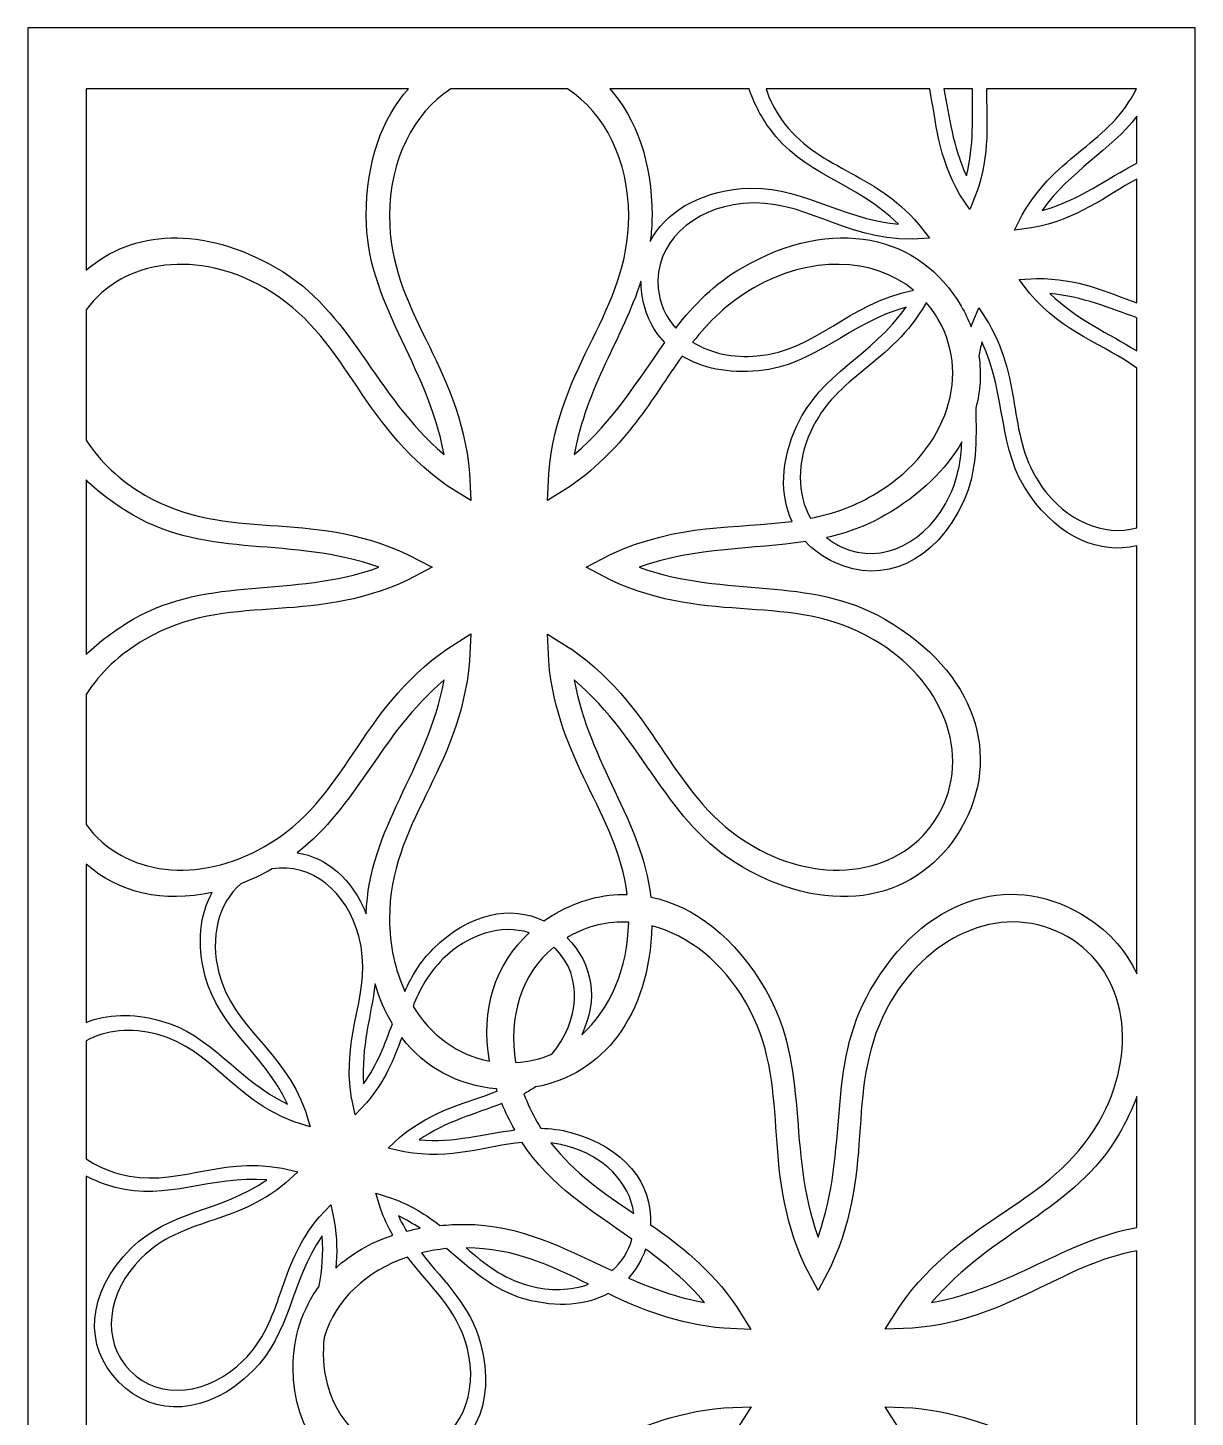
# Model space of a CAD drawing. Header units: centimetres. Extents: x -20.2 to -13.6, y -9 to 9.
# Drawn here: x -20.15 to -13.64, y 1.25 to 9 of the extents above; entities that cross this region are included whole.
import ezdxf

# ---------------------------------------------------------------- set-up
doc = ezdxf.new("R2010")
doc.units = ezdxf.units.CM
doc.header["$MEASUREMENT"] = 0
doc.layers.add('layer 1', color=7, linetype='Continuous')

msp = doc.modelspace()

# ---------------------------------------------------------------- linework, layer by layer
at = {"layer": 'layer 1', "color": 250, "lineweight": 30}
for points, knots in [([(-20.15195, 9.00069), (-20.15195, 9.00069), (-13.64046, 9.00069), (-13.64046, 9.00069), (-13.64046, 9.00069), (-13.64046, 9.00069), (-13.64046, -9.00021), (-13.64046, -9.00021), (-13.64046, -9.00021), (-13.64046, -9.00021), (-20.15195, -9.00021), (-20.15195, -9.00021), (-20.15195, -9.00021), (-20.15195, -9.00021), (-20.15195, 9.00069), (-20.15195, 9.00069)], [0, 0, 0, 0, 0.2, 0.2, 0.2, 0.2, 0.4, 0.4, 0.4, 0.4, 0.6, 0.6, 0.6, 0.6, 1, 1, 1, 1]), ([(-19.82638, 8.66013), (-19.82638, 8.66013), (-18.02869, 8.66013), (-18.02869, 8.66013), (-18.02869, 8.66013), (-18.1764, 8.49545), (-18.26424, 8.25333), (-18.26422, 7.9524), (-18.26422, 7.9524), (-18.26426, 7.45997), (-17.92408, 7.13308), (-17.83033, 6.62087), (-17.83033, 6.62087), (-18.22699, 6.95802), (-18.34002, 7.41625), (-18.7666, 7.66242), (-18.7666, 7.66242), (-19.17612, 7.89885), (-19.56836, 7.87483), (-19.82638, 7.64807), (-19.82638, 7.64807), (-19.82638, 7.64807), (-19.82638, 8.66013), (-19.82638, 8.66013)], [0, 0, 0, 0, 0.1428571, 0.1428571, 0.1428571, 0.1428571, 0.2857143, 0.2857143, 0.2857143, 0.2857143, 0.4285714, 0.4285714, 0.4285714, 0.4285714, 0.5714286, 0.5714286, 0.5714286, 0.5714286, 0.7142857, 0.7142857, 0.7142857, 0.7142857, 1, 1, 1, 1]), ([(-17.79295, 8.66013), (-17.79295, 8.66013), (-17.14159, 8.66013), (-17.14159, 8.66013), (-17.14159, 8.66013), (-16.93191, 8.52445), (-16.80024, 8.25843), (-16.8003, 7.9525), (-16.8003, 7.9525), (-16.80021, 7.41204), (-17.19158, 7.13503), (-17.24648, 6.51553), (-17.24648, 6.51553), (-17.24648, 6.51553), (-17.24635, 6.51553), (-17.24635, 6.51553), (-17.24635, 6.51553), (-17.24635, 6.51553), (-17.25274, 6.36458), (-17.25274, 6.36458), (-17.25274, 6.36458), (-17.25274, 6.36458), (-17.12418, 6.44492), (-17.12418, 6.44492), (-17.12418, 6.44492), (-16.80897, 6.66629), (-16.67193, 6.93369), (-16.50212, 7.16939), (-16.50212, 7.16939), (-16.39196, 7.10266), (-16.2466, 7.07135), (-16.07559, 7.08736), (-16.07559, 7.08736), (-15.76168, 7.11668), (-15.57345, 7.35317), (-15.25254, 7.44336), (-15.25254, 7.44336), (-15.44384, 7.17039), (-15.72923, 7.071), (-15.86082, 6.78447), (-15.86082, 6.78447), (-15.95383, 6.5818), (-15.95737, 6.39352), (-15.8889, 6.24807), (-15.8889, 6.24807), (-16.2011, 6.206), (-16.52238, 6.23916), (-16.90162, 6.06343), (-16.90162, 6.06343), (-16.90162, 6.06343), (-17.03721, 5.99156), (-17.03721, 5.99156), (-17.03721, 5.99156), (-17.03721, 5.99156), (-16.90327, 5.92144), (-16.90327, 5.92144), (-16.90327, 5.92144), (-16.90327, 5.92144), (-16.9034, 5.92132), (-16.9034, 5.92132), (-16.9034, 5.92132), (-16.33942, 5.65933), (-15.90394, 5.85976), (-15.436, 5.58957), (-15.436, 5.58957), (-15.05179, 5.36763), (-14.87857, 4.94802), (-15.07365, 4.61016), (-15.07365, 4.61016), (-15.26876, 4.27207), (-15.71889, 4.21234), (-16.10295, 4.43409), (-16.10295, 4.43409), (-16.57047, 4.70398), (-16.61514, 5.18082), (-17.12267, 5.53807), (-17.12267, 5.53807), (-17.12267, 5.53807), (-17.1227, 5.53791), (-17.1227, 5.53791), (-17.1227, 5.53791), (-17.1227, 5.53791), (-17.25293, 5.61939), (-17.25293, 5.61939), (-17.25293, 5.61939), (-17.25293, 5.61939), (-17.24662, 5.46933), (-17.24662, 5.46933), (-17.24662, 5.46933), (-17.19673, 4.90351), (-16.86625, 4.62322), (-16.80878, 4.16766), (-16.80878, 4.16766), (-16.9438, 4.17055), (-17.07963, 4.13526), (-17.2081, 4.06111), (-17.2081, 4.06111), (-17.23065, 4.04808), (-17.25227, 4.03424), (-17.27297, 4.01965), (-17.27297, 4.01965), (-17.4582, 4.11038), (-17.68974, 4.06339), (-17.89159, 3.86322), (-17.89159, 3.86322), (-17.9636, 3.79183), (-18.01055, 3.71166), (-18.04829, 3.62677), (-18.04829, 3.62677), (-18.10354, 3.74565), (-18.13422, 3.88394), (-18.13421, 4.03155), (-18.13421, 4.03155), (-18.13425, 4.5723), (-17.74235, 4.84936), (-17.68786, 5.46993), (-17.68786, 5.46993), (-17.68786, 5.46993), (-17.68783, 5.46993), (-17.68783, 5.46993), (-17.68783, 5.46993), (-17.68783, 5.46993), (-17.68143, 5.61997), (-17.68143, 5.61997), (-17.68143, 5.61997), (-17.68143, 5.61997), (-17.80979, 5.53955), (-17.80979, 5.53955), (-17.80979, 5.53955), (-18.31934, 5.18204), (-18.36337, 4.70432), (-18.83147, 4.43406), (-18.83147, 4.43406), (-19.19466, 4.22451), (-19.61639, 4.26645), (-19.82638, 4.55701), (-19.82638, 4.55701), (-19.82638, 4.55701), (-19.82638, 5.28243), (-19.82638, 5.28243), (-19.82638, 5.28243), (-19.75005, 5.40199), (-19.63828, 5.50886), (-19.49853, 5.58957), (-19.49853, 5.58957), (-19.03045, 5.85976), (-18.59484, 5.65927), (-18.03075, 5.92142), (-18.03075, 5.92142), (-18.03075, 5.92142), (-18.03075, 5.92144), (-18.03075, 5.92144), (-18.03075, 5.92144), (-18.03075, 5.92144), (-17.8967, 5.99156), (-17.8967, 5.99156), (-17.8967, 5.99156), (-17.8967, 5.99156), (-18.02961, 6.06212), (-18.02961, 6.06212), (-18.02961, 6.06212), (-18.02961, 6.06212), (-18.02961, 6.06209), (-18.02961, 6.06209), (-18.02961, 6.06209), (-18.59439, 6.32497), (-19.03023, 6.12419), (-19.49853, 6.39448), (-19.49853, 6.39448), (-19.63828, 6.47519), (-19.75005, 6.58206), (-19.82638, 6.70162), (-19.82638, 6.70162), (-19.82638, 6.70162), (-19.82638, 7.42704), (-19.82638, 7.42704), (-19.82638, 7.42704), (-19.61639, 7.71764), (-19.19466, 7.75954), (-18.83147, 7.54996), (-18.83147, 7.54996), (-18.36413, 7.28007), (-18.31939, 6.80354), (-17.81207, 6.44628), (-17.81207, 6.44628), (-17.81207, 6.44628), (-17.81188, 6.44657), (-17.81188, 6.44657), (-17.81188, 6.44657), (-17.81188, 6.44657), (-17.68158, 6.36509), (-17.68158, 6.36509), (-17.68158, 6.36509), (-17.68158, 6.36509), (-17.68805, 6.51606), (-17.68805, 6.51606), (-17.68805, 6.51606), (-17.74325, 7.13525), (-18.13421, 7.41222), (-18.13425, 7.9525), (-18.13425, 7.9525), (-18.13425, 8.25843), (-18.00261, 8.52445), (-17.79295, 8.66013)], [0, 0, 0, 0, 0.0192308, 0.0192308, 0.0192308, 0.0192308, 0.0384615, 0.0384615, 0.0384615, 0.0384615, 0.0576923, 0.0576923, 0.0576923, 0.0576923, 0.0769231, 0.0769231, 0.0769231, 0.0769231, 0.0961538, 0.0961538, 0.0961538, 0.0961538, 0.1153846, 0.1153846, 0.1153846, 0.1153846, 0.1346154, 0.1346154, 0.1346154, 0.1346154, 0.1538462, 0.1538462, 0.1538462, 0.1538462, 0.1730769, 0.1730769, 0.1730769, 0.1730769, 0.1923077, 0.1923077, 0.1923077, 0.1923077, 0.2115385, 0.2115385, 0.2115385, 0.2115385, 0.2307692, 0.2307692, 0.2307692, 0.2307692, 0.25, 0.25, 0.25, 0.25, 0.2692308, 0.2692308, 0.2692308, 0.2692308, 0.2884615, 0.2884615, 0.2884615, 0.2884615, 0.3076923, 0.3076923, 0.3076923, 0.3076923, 0.3269231, 0.3269231, 0.3269231, 0.3269231, 0.3461538, 0.3461538, 0.3461538, 0.3461538, 0.3653846, 0.3653846, 0.3653846, 0.3653846, 0.3846154, 0.3846154, 0.3846154, 0.3846154, 0.4038462, 0.4038462, 0.4038462, 0.4038462, 0.4230769, 0.4230769, 0.4230769, 0.4230769, 0.4423077, 0.4423077, 0.4423077, 0.4423077, 0.4615385, 0.4615385, 0.4615385, 0.4615385, 0.4807692, 0.4807692, 0.4807692, 0.4807692, 0.5, 0.5, 0.5, 0.5, 0.5192308, 0.5192308, 0.5192308, 0.5192308, 0.5384615, 0.5384615, 0.5384615, 0.5384615, 0.5576923, 0.5576923, 0.5576923, 0.5576923, 0.5769231, 0.5769231, 0.5769231, 0.5769231, 0.5961538, 0.5961538, 0.5961538, 0.5961538, 0.6153846, 0.6153846, 0.6153846, 0.6153846, 0.6346154, 0.6346154, 0.6346154, 0.6346154, 0.6538462, 0.6538462, 0.6538462, 0.6538462, 0.6730769, 0.6730769, 0.6730769, 0.6730769, 0.6923077, 0.6923077, 0.6923077, 0.6923077, 0.7115385, 0.7115385, 0.7115385, 0.7115385, 0.7307692, 0.7307692, 0.7307692, 0.7307692, 0.75, 0.75, 0.75, 0.75, 0.7692308, 0.7692308, 0.7692308, 0.7692308, 0.7884615, 0.7884615, 0.7884615, 0.7884615, 0.8076923, 0.8076923, 0.8076923, 0.8076923, 0.8269231, 0.8269231, 0.8269231, 0.8269231, 0.8461538, 0.8461538, 0.8461538, 0.8461538, 0.8653846, 0.8653846, 0.8653846, 0.8653846, 0.8846154, 0.8846154, 0.8846154, 0.8846154, 0.9038462, 0.9038462, 0.9038462, 0.9038462, 0.9230769, 0.9230769, 0.9230769, 0.9230769, 0.9423077, 0.9423077, 0.9423077, 0.9423077, 0.9615385, 0.9615385, 0.9615385, 0.9615385, 1, 1, 1, 1]), ([(-16.90585, 8.66013), (-16.90585, 8.66013), (-16.12826, 8.66013), (-16.12826, 8.66013), (-16.12826, 8.66013), (-16.10494, 8.58806), (-16.06768, 8.51434), (-16.01568, 8.44103), (-16.01568, 8.44103), (-15.8333, 8.1838), (-15.53442, 8.13904), (-15.29588, 7.90628), (-15.29588, 7.90628), (-15.62788, 7.93542), (-15.85667, 8.13289), (-16.17061, 8.10352), (-16.17061, 8.10352), (-16.42036, 8.0802), (-16.59772, 7.96787), (-16.68006, 7.80833), (-16.68006, 7.80833), (-16.67375, 7.85492), (-16.67025, 7.90281), (-16.67025, 7.9524), (-16.67025, 7.9524), (-16.67025, 8.25333), (-16.75812, 8.49545), (-16.90585, 8.66013)], [0, 0, 0, 0, 0.125, 0.125, 0.125, 0.125, 0.25, 0.25, 0.25, 0.25, 0.375, 0.375, 0.375, 0.375, 0.5, 0.5, 0.5, 0.5, 0.625, 0.625, 0.625, 0.625, 0.75, 0.75, 0.75, 0.75, 1, 1, 1, 1]), ([(-16.03441, 8.66013), (-16.03441, 8.66013), (-15.12133, 8.66013), (-15.12133, 8.66013), (-15.12133, 8.66013), (-15.08471, 8.47651), (-15.07737, 8.28317), (-14.95263, 8.06874), (-14.95263, 8.06874), (-14.95263, 8.06874), (-14.95244, 8.06888), (-14.95244, 8.06888), (-14.95244, 8.06888), (-14.95244, 8.06888), (-14.89839, 7.98661), (-14.89839, 7.98661), (-14.89839, 7.98661), (-14.89839, 7.98661), (-14.86173, 8.07624), (-14.86173, 8.07624), (-14.86173, 8.07624), (-14.78284, 8.29826), (-14.80447, 8.48197), (-14.80529, 8.66013), (-14.80529, 8.66013), (-14.80529, 8.66013), (-13.96849, 8.66013), (-13.96849, 8.66013), (-13.96849, 8.66013), (-14.11538, 8.35853), (-14.41069, 8.29829), (-14.60505, 7.95795), (-14.60505, 7.95795), (-14.60505, 7.95795), (-14.60494, 7.95789), (-14.60494, 7.95789), (-14.60494, 7.95789), (-14.60494, 7.95789), (-14.64901, 7.87172), (-14.64901, 7.87172), (-14.64901, 7.87172), (-14.64901, 7.87172), (-14.55269, 7.88419), (-14.55269, 7.88419), (-14.55269, 7.88419), (-14.29462, 7.93165), (-14.14004, 8.06332), (-13.96603, 8.15682), (-13.96603, 8.15682), (-13.96603, 8.15682), (-13.96603, 7.46641), (-13.96603, 7.46641), (-13.96603, 7.46641), (-14.13043, 7.52567), (-14.29452, 7.6036), (-14.5251, 7.60283), (-14.5251, 7.60283), (-14.5251, 7.60283), (-14.62322, 7.59712), (-14.62322, 7.59712), (-14.62322, 7.59712), (-14.62322, 7.59712), (-14.56399, 7.52061), (-14.56399, 7.52061), (-14.56399, 7.52061), (-14.56399, 7.52061), (-14.56408, 7.52052), (-14.56408, 7.52052), (-14.56408, 7.52052), (-14.37028, 7.29301), (-14.149, 7.23637), (-13.96603, 7.1029), (-13.96603, 7.1029), (-13.96603, 7.1029), (-13.96603, 6.21252), (-13.96603, 6.21252), (-13.96603, 6.21252), (-14.14997, 6.15981), (-14.36092, 6.25135), (-14.49558, 6.44129), (-14.49558, 6.44129), (-14.69553, 6.72326), (-14.59421, 7.01264), (-14.79412, 7.35611), (-14.79412, 7.35611), (-14.79412, 7.35611), (-14.79412, 7.35602), (-14.79412, 7.35602), (-14.79412, 7.35602), (-14.79412, 7.35602), (-14.84815, 7.43826), (-14.84815, 7.43826), (-14.84815, 7.43826), (-14.84815, 7.43826), (-14.88455, 7.34926), (-14.88455, 7.34926), (-14.88455, 7.34926), (-14.88653, 7.3437), (-14.88844, 7.33816), (-14.8903, 7.33264), (-14.8903, 7.33264), (-14.90538, 7.37155), (-14.92384, 7.41003), (-14.94568, 7.44787), (-14.94568, 7.44787), (-15.17658, 7.8479), (-15.65897, 7.95627), (-16.16809, 7.66242), (-16.16809, 7.66242), (-16.32323, 7.57286), (-16.43688, 7.4552), (-16.53781, 7.32551), (-16.53781, 7.32551), (-16.59209, 7.3857), (-16.6272, 7.46095), (-16.63532, 7.54756), (-16.63532, 7.54756), (-16.65856, 7.79631), (-16.44568, 7.99422), (-16.16287, 8.02064), (-16.16287, 8.02064), (-15.81828, 8.05291), (-15.61836, 7.81987), (-15.22003, 7.82178), (-15.22003, 7.82178), (-15.22003, 7.82178), (-15.22003, 7.82178), (-15.22003, 7.82178), (-15.22003, 7.82178), (-15.22003, 7.82178), (-15.12332, 7.82674), (-15.12332, 7.82674), (-15.12332, 7.82674), (-15.12332, 7.82674), (-15.18184, 7.9033), (-15.18184, 7.9033), (-15.18184, 7.9033), (-15.18184, 7.9033), (-15.18184, 7.9033), (-15.18184, 7.9033), (-15.18184, 7.9033), (-15.44018, 8.20722), (-15.74749, 8.20674), (-15.94773, 8.48918), (-15.94773, 8.48918), (-15.98646, 8.54379), (-16.01543, 8.60167), (-16.03441, 8.66013)], [0, 0, 0, 0, 0.0263158, 0.0263158, 0.0263158, 0.0263158, 0.0526316, 0.0526316, 0.0526316, 0.0526316, 0.0789474, 0.0789474, 0.0789474, 0.0789474, 0.1052632, 0.1052632, 0.1052632, 0.1052632, 0.1315789, 0.1315789, 0.1315789, 0.1315789, 0.1578947, 0.1578947, 0.1578947, 0.1578947, 0.1842105, 0.1842105, 0.1842105, 0.1842105, 0.2105263, 0.2105263, 0.2105263, 0.2105263, 0.2368421, 0.2368421, 0.2368421, 0.2368421, 0.2631579, 0.2631579, 0.2631579, 0.2631579, 0.2894737, 0.2894737, 0.2894737, 0.2894737, 0.3157895, 0.3157895, 0.3157895, 0.3157895, 0.3421053, 0.3421053, 0.3421053, 0.3421053, 0.3684211, 0.3684211, 0.3684211, 0.3684211, 0.3947368, 0.3947368, 0.3947368, 0.3947368, 0.4210526, 0.4210526, 0.4210526, 0.4210526, 0.4473684, 0.4473684, 0.4473684, 0.4473684, 0.4736842, 0.4736842, 0.4736842, 0.4736842, 0.5, 0.5, 0.5, 0.5, 0.5263158, 0.5263158, 0.5263158, 0.5263158, 0.5526316, 0.5526316, 0.5526316, 0.5526316, 0.5789474, 0.5789474, 0.5789474, 0.5789474, 0.6052632, 0.6052632, 0.6052632, 0.6052632, 0.6315789, 0.6315789, 0.6315789, 0.6315789, 0.6578947, 0.6578947, 0.6578947, 0.6578947, 0.6842105, 0.6842105, 0.6842105, 0.6842105, 0.7105263, 0.7105263, 0.7105263, 0.7105263, 0.7368421, 0.7368421, 0.7368421, 0.7368421, 0.7631579, 0.7631579, 0.7631579, 0.7631579, 0.7894737, 0.7894737, 0.7894737, 0.7894737, 0.8157895, 0.8157895, 0.8157895, 0.8157895, 0.8421053, 0.8421053, 0.8421053, 0.8421053, 0.8684211, 0.8684211, 0.8684211, 0.8684211, 0.8947368, 0.8947368, 0.8947368, 0.8947368, 0.9210526, 0.9210526, 0.9210526, 0.9210526, 0.9473684, 0.9473684, 0.9473684, 0.9473684, 1, 1, 1, 1]), ([(-15.04174, 8.66013), (-15.04174, 8.66013), (-14.88353, 8.66013), (-14.88353, 8.66013), (-14.88353, 8.66013), (-14.88354, 8.50555), (-14.87305, 8.34625), (-14.91661, 8.17522), (-14.91661, 8.17522), (-14.99351, 8.3403), (-15.0115, 8.50381), (-15.04174, 8.66013)], [0, 0, 0, 0, 0.25, 0.25, 0.25, 0.25, 0.5, 0.5, 0.5, 0.5, 1, 1, 1, 1]), ([(-13.96603, 8.5071), (-13.96603, 8.5071), (-13.96603, 8.24521), (-13.96603, 8.24521), (-13.96603, 8.24521), (-14.13327, 8.16006), (-14.28571, 8.03984), (-14.49404, 7.98126), (-14.49404, 7.98126), (-14.33565, 8.2073), (-14.11272, 8.31429), (-13.96603, 8.5071)], [0, 0, 0, 0, 0.25, 0.25, 0.25, 0.25, 0.5, 0.5, 0.5, 0.5, 1, 1, 1, 1]), ([(-16.44353, 7.24731), (-16.35317, 7.3617), (-16.24858, 7.46588), (-16.10295, 7.54999), (-16.10295, 7.54999), (-15.79225, 7.72937), (-15.43833, 7.72445), (-15.21117, 7.53709), (-15.21117, 7.53709), (-15.59015, 7.46056), (-15.74397, 7.20199), (-16.08332, 7.17022), (-16.08332, 7.17022), (-16.21864, 7.15757), (-16.34546, 7.1865), (-16.44353, 7.24731)], [0, 0, 0, 0, 0.2, 0.2, 0.2, 0.2, 0.4, 0.4, 0.4, 0.4, 0.6, 0.6, 0.6, 0.6, 1, 1, 1, 1]), ([(-16.59795, 7.24521), (-16.74776, 7.0383), (-16.88112, 6.81044), (-17.1041, 6.62087), (-17.1041, 6.62087), (-17.03557, 6.99636), (-16.83438, 7.27225), (-16.73185, 7.58677), (-16.73185, 7.58677), (-16.73177, 7.57095), (-16.73101, 7.55494), (-16.7295, 7.53873), (-16.7295, 7.53873), (-16.71864, 7.42229), (-16.67268, 7.32189), (-16.59795, 7.24521)], [0, 0, 0, 0, 0.2, 0.2, 0.2, 0.2, 0.4, 0.4, 0.4, 0.4, 0.6, 0.6, 0.6, 0.6, 1, 1, 1, 1]), ([(-13.96603, 7.38347), (-13.96603, 7.38347), (-13.96603, 7.19813), (-13.96603, 7.19813), (-13.96603, 7.19813), (-14.12151, 7.29772), (-14.29844, 7.36971), (-14.45078, 7.51834), (-14.45078, 7.51834), (-14.26846, 7.5023), (-14.11727, 7.43556), (-13.96603, 7.38347)], [0, 0, 0, 0, 0.25, 0.25, 0.25, 0.25, 0.5, 0.5, 0.5, 0.5, 1, 1, 1, 1]), ([(-15.14066, 7.46818), (-15.11593, 7.43963), (-15.09348, 7.40823), (-15.07368, 7.37392), (-15.07368, 7.37392), (-14.87857, 7.03603), (-15.05179, 6.61642), (-15.436, 6.39448), (-15.436, 6.39448), (-15.55403, 6.32639), (-15.67, 6.28823), (-15.78651, 6.265), (-15.78651, 6.265), (-15.86165, 6.39854), (-15.86326, 6.57959), (-15.78515, 6.74969), (-15.78515, 6.74969), (-15.64067, 7.06435), (-15.33858, 7.12093), (-15.14115, 7.46742), (-15.14115, 7.46742), (-15.14115, 7.46742), (-15.14108, 7.46736), (-15.14108, 7.46736), (-15.14108, 7.46736), (-15.14108, 7.46736), (-15.14066, 7.46818), (-15.14066, 7.46818)], [0, 0, 0, 0, 0.125, 0.125, 0.125, 0.125, 0.25, 0.25, 0.25, 0.25, 0.375, 0.375, 0.375, 0.375, 0.5, 0.5, 0.5, 0.5, 0.625, 0.625, 0.625, 0.625, 0.75, 0.75, 0.75, 0.75, 1, 1, 1, 1]), ([(-13.96603, 6.11215), (-13.96603, 6.11215), (-13.96603, 3.72397), (-13.96603, 3.72397), (-13.96603, 3.72397), (-14.02973, 3.86192), (-14.13627, 3.97777), (-14.28056, 4.06107), (-14.28056, 4.06107), (-14.68281, 4.2933), (-15.15726, 4.14518), (-15.45271, 3.63337), (-15.45271, 3.63337), (-15.7003, 3.20462), (-15.56842, 2.74899), (-15.74429, 2.25588), (-15.74429, 2.25588), (-15.92017, 2.74883), (-15.78826, 3.20465), (-16.03592, 3.63345), (-16.03592, 3.63345), (-16.20622, 3.92842), (-16.43602, 4.10255), (-16.67718, 4.15268), (-16.67718, 4.15268), (-16.72586, 4.58043), (-17.01848, 4.8942), (-17.1041, 5.36323), (-17.1041, 5.36323), (-16.70752, 5.02603), (-16.59437, 4.5678), (-16.16809, 4.32163), (-16.16809, 4.32163), (-15.65897, 4.02778), (-15.17658, 4.13615), (-14.94568, 4.53619), (-14.94568, 4.53619), (-14.71469, 4.93632), (-14.86198, 5.40815), (-15.37105, 5.70201), (-15.37105, 5.70201), (-15.79738, 5.94828), (-16.25093, 5.81702), (-16.7411, 5.99206), (-16.7411, 5.99206), (-16.41681, 6.10784), (-16.10854, 6.08958), (-15.81358, 6.13526), (-15.81358, 6.13526), (-15.76999, 6.08726), (-15.71548, 6.04754), (-15.65114, 6.01802), (-15.65114, 6.01802), (-15.38233, 5.89456), (-15.09026, 6.01657), (-14.93322, 6.35862), (-14.93322, 6.35862), (-14.8541, 6.53087), (-14.86257, 6.70122), (-14.864, 6.8799), (-14.864, 6.8799), (-14.83866, 6.97494), (-14.83293, 7.07222), (-14.84693, 7.16868), (-14.84693, 7.16868), (-14.84248, 7.19529), (-14.83696, 7.22218), (-14.83003, 7.24935), (-14.83003, 7.24935), (-14.68935, 6.94723), (-14.74589, 6.65036), (-14.56351, 6.39319), (-14.56351, 6.39319), (-14.39472, 6.15512), (-14.17067, 6.06216), (-13.96603, 6.11215)], [0, 0, 0, 0, 0.05, 0.05, 0.05, 0.05, 0.1, 0.1, 0.1, 0.1, 0.15, 0.15, 0.15, 0.15, 0.2, 0.2, 0.2, 0.2, 0.25, 0.25, 0.25, 0.25, 0.3, 0.3, 0.3, 0.3, 0.35, 0.35, 0.35, 0.35, 0.4, 0.4, 0.4, 0.4, 0.45, 0.45, 0.45, 0.45, 0.5, 0.5, 0.5, 0.5, 0.55, 0.55, 0.55, 0.55, 0.6, 0.6, 0.6, 0.6, 0.65, 0.65, 0.65, 0.65, 0.7, 0.7, 0.7, 0.7, 0.75, 0.75, 0.75, 0.75, 0.8, 0.8, 0.8, 0.8, 0.85, 0.85, 0.85, 0.85, 0.9, 0.9, 0.9, 0.9, 1, 1, 1, 1]), ([(-15.69685, 6.15727), (-15.58644, 6.18232), (-15.47789, 6.22033), (-15.37105, 6.28204), (-15.37105, 6.28204), (-15.17323, 6.39623), (-15.03006, 6.53731), (-14.94247, 6.69059), (-14.94247, 6.69059), (-14.94646, 6.59303), (-14.96185, 6.49575), (-15.00885, 6.39333), (-15.00885, 6.39333), (-15.12732, 6.13513), (-15.38458, 5.9998), (-15.61163, 6.10396), (-15.61163, 6.10396), (-15.64319, 6.11845), (-15.67161, 6.13641), (-15.69685, 6.15727)], [0, 0, 0, 0, 0.1666667, 0.1666667, 0.1666667, 0.1666667, 0.3333333, 0.3333333, 0.3333333, 0.3333333, 0.5, 0.5, 0.5, 0.5, 0.6666667, 0.6666667, 0.6666667, 0.6666667, 1, 1, 1, 1]), ([(-19.82638, 5.50536), (-19.82638, 5.50536), (-19.82638, 6.4787), (-19.82638, 6.4787), (-19.82638, 6.4787), (-19.75348, 6.40732), (-19.66588, 6.34107), (-19.56364, 6.28204), (-19.56364, 6.28204), (-19.1371, 6.03577), (-18.68371, 6.16706), (-18.19346, 5.99206), (-18.19346, 5.99206), (-18.68371, 5.81699), (-19.1371, 5.94828), (-19.56364, 5.70201), (-19.56364, 5.70201), (-19.66588, 5.64298), (-19.75348, 5.57674), (-19.82638, 5.50536)], [0, 0, 0, 0, 0.1666667, 0.1666667, 0.1666667, 0.1666667, 0.3333333, 0.3333333, 0.3333333, 0.3333333, 0.5, 0.5, 0.5, 0.5, 0.6666667, 0.6666667, 0.6666667, 0.6666667, 1, 1, 1, 1]), ([(-18.64938, 4.40006), (-18.3151, 4.65669), (-18.188, 5.05917), (-17.83033, 5.36323), (-17.83033, 5.36323), (-17.92234, 4.86024), (-18.25196, 4.53596), (-18.26386, 4.05821), (-18.26386, 4.05821), (-18.34376, 4.25592), (-18.48534, 4.37438), (-18.64938, 4.40006)], [0, 0, 0, 0, 0.25, 0.25, 0.25, 0.25, 0.5, 0.5, 0.5, 0.5, 1, 1, 1, 1]), ([(-19.82638, 2.69312), (-19.82638, 2.69312), (-19.82638, 3.35159), (-19.82638, 3.35159), (-19.82638, 3.35159), (-19.71768, 3.41156), (-19.57537, 3.42639), (-19.43153, 3.38719), (-19.43153, 3.38719), (-19.11671, 3.30142), (-19.01714, 3.02969), (-18.66557, 2.89893), (-18.66557, 2.89893), (-18.66557, 2.89893), (-18.66546, 2.89919), (-18.66546, 2.89919), (-18.66546, 2.89919), (-18.66546, 2.89919), (-18.57674, 2.87159), (-18.57674, 2.87159), (-18.57674, 2.87159), (-18.57674, 2.87159), (-18.60374, 2.95891), (-18.60374, 2.95891), (-18.60374, 2.95891), (-18.73137, 3.31237), (-19.00266, 3.41412), (-19.08586, 3.72995), (-19.08586, 3.72995), (-19.13759, 3.92631), (-19.08911, 4.11899), (-18.96355, 4.22711), (-18.96355, 4.22711), (-18.90587, 4.24922), (-18.84744, 4.27651), (-18.78861, 4.30919), (-18.78861, 4.30919), (-18.57206, 4.34706), (-18.37113, 4.18299), (-18.30591, 3.93539), (-18.30591, 3.93539), (-18.22268, 3.61946), (-18.40882, 3.39721), (-18.34556, 3.02653), (-18.34556, 3.02653), (-18.34556, 3.02653), (-18.34545, 3.02657), (-18.34545, 3.02657), (-18.34545, 3.02657), (-18.34545, 3.02657), (-18.32593, 2.93728), (-18.32593, 2.93728), (-18.32593, 2.93728), (-18.32593, 2.93728), (-18.26313, 3.00413), (-18.26313, 3.00413), (-18.26313, 3.00413), (-18.15903, 3.12747), (-18.1084, 3.25056), (-18.06615, 3.36907), (-18.06615, 3.36907), (-17.93739, 3.20162), (-17.75355, 3.10117), (-17.53778, 3.08327), (-17.53778, 3.08327), (-17.53634, 3.07889), (-17.53486, 3.07451), (-17.53335, 3.07012), (-17.53335, 3.07012), (-17.70319, 3.00375), (-17.88792, 2.9696), (-18.07428, 2.8154), (-18.07428, 2.8154), (-18.07428, 2.8154), (-18.14249, 2.75241), (-18.14249, 2.75241), (-18.14249, 2.75241), (-18.14249, 2.75241), (-18.05336, 2.73213), (-18.05336, 2.73213), (-18.05336, 2.73213), (-18.05336, 2.73213), (-18.05342, 2.73199), (-18.05342, 2.73199), (-18.05342, 2.73199), (-17.78755, 2.68432), (-17.59717, 2.76597), (-17.39416, 2.78388), (-17.39416, 2.78388), (-17.23751, 2.54298), (-17.0102, 2.40516), (-16.78246, 2.24449), (-16.78246, 2.24449), (-16.80243, 2.17325), (-16.84127, 2.11423), (-16.8932, 2.069), (-16.8932, 2.069), (-17.15978, 2.19255), (-17.40488, 2.32715), (-17.71543, 2.32715), (-17.71543, 2.32715), (-17.7628, 2.32714), (-17.80871, 2.32496), (-17.8531, 2.32072), (-17.8531, 2.32072), (-17.92788, 2.37896), (-18.01299, 2.4334), (-18.12259, 2.47412), (-18.12259, 2.47412), (-18.12259, 2.47412), (-18.12261, 2.47405), (-18.12261, 2.47405), (-18.12261, 2.47405), (-18.12261, 2.47405), (-18.21133, 2.50165), (-18.21133, 2.50165), (-18.21133, 2.50165), (-18.21133, 2.50165), (-18.18451, 2.41489), (-18.18451, 2.41489), (-18.18451, 2.41489), (-18.16473, 2.35996), (-18.14148, 2.3111), (-18.116, 2.26658), (-18.116, 2.26658), (-18.24187, 2.22464), (-18.34891, 2.16218), (-18.43449, 2.0833), (-18.43449, 2.0833), (-18.42633, 2.16406), (-18.42593, 2.25061), (-18.44251, 2.34726), (-18.44251, 2.34726), (-18.44251, 2.34726), (-18.44247, 2.3473), (-18.44247, 2.3473), (-18.44247, 2.3473), (-18.44247, 2.3473), (-18.46185, 2.43592), (-18.46185, 2.43592), (-18.46185, 2.43592), (-18.46185, 2.43592), (-18.52454, 2.36918), (-18.52454, 2.36918), (-18.52454, 2.36918), (-18.76737, 2.08173), (-18.71961, 1.79566), (-18.95167, 1.56554), (-18.95167, 1.56554), (-19.14215, 1.37669), (-19.41448, 1.34238), (-19.58057, 1.50989), (-19.58057, 1.50989), (-19.74667, 1.6774), (-19.71005, 1.94942), (-19.51957, 2.13828), (-19.51957, 2.13828), (-19.28755, 2.36835), (-19.00198, 2.31826), (-18.71255, 2.55849), (-18.71255, 2.55849), (-18.71255, 2.55849), (-18.71256, 2.55849), (-18.71256, 2.55849), (-18.71256, 2.55849), (-18.71256, 2.55849), (-18.64498, 2.62005), (-18.64498, 2.62005), (-18.64498, 2.62005), (-18.64498, 2.62005), (-18.73359, 2.64084), (-18.73359, 2.64084), (-18.73359, 2.64084), (-18.73359, 2.64084), (-18.7336, 2.64083), (-18.7336, 2.64083), (-18.7336, 2.64083), (-19.10422, 2.70764), (-19.32813, 2.52307), (-19.64358, 2.60901), (-19.64358, 2.60901), (-19.71179, 2.6276), (-19.77355, 2.6565), (-19.82638, 2.69312)], [0, 0, 0, 0, 0.0212766, 0.0212766, 0.0212766, 0.0212766, 0.0425532, 0.0425532, 0.0425532, 0.0425532, 0.0638298, 0.0638298, 0.0638298, 0.0638298, 0.0851064, 0.0851064, 0.0851064, 0.0851064, 0.106383, 0.106383, 0.106383, 0.106383, 0.1276596, 0.1276596, 0.1276596, 0.1276596, 0.1489362, 0.1489362, 0.1489362, 0.1489362, 0.1702128, 0.1702128, 0.1702128, 0.1702128, 0.1914894, 0.1914894, 0.1914894, 0.1914894, 0.212766, 0.212766, 0.212766, 0.212766, 0.2340426, 0.2340426, 0.2340426, 0.2340426, 0.2553191, 0.2553191, 0.2553191, 0.2553191, 0.2765957, 0.2765957, 0.2765957, 0.2765957, 0.2978723, 0.2978723, 0.2978723, 0.2978723, 0.3191489, 0.3191489, 0.3191489, 0.3191489, 0.3404255, 0.3404255, 0.3404255, 0.3404255, 0.3617021, 0.3617021, 0.3617021, 0.3617021, 0.3829787, 0.3829787, 0.3829787, 0.3829787, 0.4042553, 0.4042553, 0.4042553, 0.4042553, 0.4255319, 0.4255319, 0.4255319, 0.4255319, 0.4468085, 0.4468085, 0.4468085, 0.4468085, 0.4680851, 0.4680851, 0.4680851, 0.4680851, 0.4893617, 0.4893617, 0.4893617, 0.4893617, 0.5106383, 0.5106383, 0.5106383, 0.5106383, 0.5319149, 0.5319149, 0.5319149, 0.5319149, 0.5531915, 0.5531915, 0.5531915, 0.5531915, 0.5744681, 0.5744681, 0.5744681, 0.5744681, 0.5957447, 0.5957447, 0.5957447, 0.5957447, 0.6170213, 0.6170213, 0.6170213, 0.6170213, 0.6382979, 0.6382979, 0.6382979, 0.6382979, 0.6595745, 0.6595745, 0.6595745, 0.6595745, 0.6808511, 0.6808511, 0.6808511, 0.6808511, 0.7021277, 0.7021277, 0.7021277, 0.7021277, 0.7234043, 0.7234043, 0.7234043, 0.7234043, 0.7446809, 0.7446809, 0.7446809, 0.7446809, 0.7659574, 0.7659574, 0.7659574, 0.7659574, 0.787234, 0.787234, 0.787234, 0.787234, 0.8085106, 0.8085106, 0.8085106, 0.8085106, 0.8297872, 0.8297872, 0.8297872, 0.8297872, 0.8510638, 0.8510638, 0.8510638, 0.8510638, 0.8723404, 0.8723404, 0.8723404, 0.8723404, 0.893617, 0.893617, 0.893617, 0.893617, 0.9148936, 0.9148936, 0.9148936, 0.9148936, 0.9361702, 0.9361702, 0.9361702, 0.9361702, 0.9574468, 0.9574468, 0.9574468, 0.9574468, 1, 1, 1, 1]), ([(-19.82638, 3.4538), (-19.82638, 3.4538), (-19.82638, 4.33598), (-19.82638, 4.33598), (-19.82638, 4.33598), (-19.64481, 4.17641), (-19.39678, 4.11724), (-19.12303, 4.17857), (-19.12303, 4.17857), (-19.19246, 4.0573), (-19.21067, 3.89517), (-19.16186, 3.70992), (-19.16186, 3.70992), (-19.08603, 3.422), (-18.83672, 3.28321), (-18.70311, 2.99825), (-18.70311, 2.99825), (-18.98693, 3.13427), (-19.12359, 3.38476), (-19.41085, 3.46303), (-19.41085, 3.46303), (-19.56983, 3.50637), (-19.71213, 3.49996), (-19.82638, 3.4538)], [0, 0, 0, 0, 0.1428571, 0.1428571, 0.1428571, 0.1428571, 0.2857143, 0.2857143, 0.2857143, 0.2857143, 0.4285714, 0.4285714, 0.4285714, 0.4285714, 0.5714286, 0.5714286, 0.5714286, 0.5714286, 0.7142857, 0.7142857, 0.7142857, 0.7142857, 1, 1, 1, 1]), ([(-13.96603, 2.17938), (-13.96603, 2.17938), (-13.96603, 0.87222), (-13.96603, 0.87222), (-13.96603, 0.87222), (-14.39109, 0.94835), (-14.67243, 1.25476), (-15.21588, 1.30363), (-15.21588, 1.30363), (-15.21588, 1.30363), (-15.37006, 1.3092), (-15.37006, 1.3092), (-15.37006, 1.3092), (-15.37006, 1.3092), (-15.2887, 1.18083), (-15.2887, 1.18083), (-15.2887, 1.18083), (-15.2887, 1.18083), (-15.28887, 1.18078), (-15.28887, 1.18078), (-15.28887, 1.18078), (-14.9295, 0.66915), (-14.44957, 0.62474), (-14.17796, 0.15425), (-14.17796, 0.15425), (-13.955, -0.23213), (-14.01512, -0.68459), (-14.35481, -0.8807), (-14.35481, -0.8807), (-14.41123, -0.91328), (-14.4699, -0.9356), (-14.52956, -0.94848), (-14.52956, -0.94848), (-14.65157, -0.55398), (-14.95327, -0.37181), (-15.27595, -0.45681), (-15.27595, -0.45681), (-15.30429, -0.46427), (-15.33145, -0.47349), (-15.35739, -0.48429), (-15.35739, -0.48429), (-15.60192, -0.0264), (-15.41614, 0.40408), (-15.67246, 0.9573), (-15.67246, 0.9573), (-15.67246, 0.9573), (-15.67256, 0.95719), (-15.67256, 0.95719), (-15.67256, 0.95719), (-15.67256, 0.95719), (-15.745, 1.0936), (-15.745, 1.0936), (-15.745, 1.0936), (-15.745, 1.0936), (-15.81494, 0.95977), (-15.81494, 0.95977), (-15.81494, 0.95977), (-16.07901, 0.39242), (-15.87731, -0.04576), (-16.14902, -0.51654), (-16.14902, -0.51654), (-16.24092, -0.67573), (-16.36663, -0.79883), (-16.50642, -0.87487), (-16.50642, -0.87487), (-16.5848, -0.86801), (-16.6679, -0.86828), (-16.75528, -0.87645), (-16.75528, -0.87645), (-16.84814, -0.88513), (-16.93401, -0.9053), (-17.0156, -0.93328), (-17.0156, -0.93328), (-17.05575, -0.92034), (-17.09526, -0.90293), (-17.13371, -0.88074), (-17.13371, -0.88074), (-17.20739, -0.83819), (-17.2679, -0.78358), (-17.31525, -0.72022), (-17.31525, -0.72022), (-17.22824, -0.62787), (-17.1516, -0.52492), (-17.09379, -0.39906), (-17.09379, -0.39906), (-16.94494, -0.07471), (-16.94151, 0.22623), (-17.05463, 0.4569), (-17.05463, 0.4569), (-16.79092, 0.68191), (-16.46233, 0.80605), (-16.19883, 1.18211), (-16.19883, 1.18211), (-16.19883, 1.18211), (-16.1988, 1.1821), (-16.1988, 1.1821), (-16.1988, 1.1821), (-16.1988, 1.1821), (-16.11781, 1.30952), (-16.11781, 1.30952), (-16.11781, 1.30952), (-16.11781, 1.30952), (-16.26999, 1.30402), (-16.26999, 1.30402), (-16.26999, 1.30402), (-16.84022, 1.25359), (-17.12191, 0.91984), (-17.58172, 0.86326), (-17.58172, 0.86326), (-17.68498, 0.88734), (-17.78857, 0.88926), (-17.88903, 0.86964), (-17.88903, 0.86964), (-18.01025, 0.89037), (-18.12127, 0.93259), (-18.21538, 0.9923), (-18.21538, 0.9923), (-18.13168, 0.96276), (-18.03972, 0.95931), (-17.94553, 0.98412), (-17.94553, 0.98412), (-17.67545, 1.05525), (-17.53553, 1.31941), (-17.62606, 1.66304), (-17.62606, 1.66304), (-17.68121, 1.87243), (-17.82812, 2.00296), (-17.95555, 2.16819), (-17.95555, 2.16819), (-17.91049, 2.17917), (-17.86374, 2.18708), (-17.81569, 2.1917), (-17.81569, 2.1917), (-17.67958, 2.07722), (-17.55828, 1.95931), (-17.37707, 1.90993), (-17.37707, 1.90993), (-17.19591, 1.86055), (-17.03641, 1.87573), (-16.91541, 1.94077), (-16.91541, 1.94077), (-16.73091, 1.85292), (-16.53075, 1.77072), (-16.27041, 1.7476), (-16.27041, 1.7476), (-16.27041, 1.7476), (-16.2704, 1.74761), (-16.2704, 1.74761), (-16.2704, 1.74761), (-16.2704, 1.74761), (-16.11843, 1.74129), (-16.11843, 1.74129), (-16.11843, 1.74129), (-16.11843, 1.74129), (-16.19869, 1.86953), (-16.19869, 1.86953), (-16.19869, 1.86953), (-16.19869, 1.86953), (-16.1987, 1.86951), (-16.1987, 1.86951), (-16.1987, 1.86951), (-16.34596, 2.0795), (-16.51349, 2.21091), (-16.67864, 2.32524), (-16.67864, 2.32524), (-16.66535, 2.55487), (-16.82437, 2.75824), (-17.12369, 2.83979), (-17.12369, 2.83979), (-17.18043, 2.85525), (-17.23551, 2.86192), (-17.2898, 2.86291), (-17.2898, 2.86291), (-17.29686, 2.87416), (-17.30383, 2.88559), (-17.31062, 2.89737), (-17.31062, 2.89737), (-17.34049, 2.94912), (-17.36525, 3.00205), (-17.38497, 3.05539), (-17.38497, 3.05539), (-17.36267, 3.067), (-17.34079, 3.0796), (-17.31939, 3.09347), (-17.31939, 3.09347), (-16.94532, 3.16154), (-16.68386, 3.49137), (-16.67082, 3.99218), (-16.67082, 3.99218), (-16.46701, 3.93884), (-16.27585, 3.78781), (-16.14894, 3.56811), (-16.14894, 3.56811), (-15.87769, 3.09819), (-16.0783, 2.66078), (-15.81616, 2.09468), (-15.81616, 2.09468), (-15.81616, 2.09468), (-15.81584, 2.09483), (-15.81584, 2.09483), (-15.81584, 2.09483), (-15.81584, 2.09483), (-15.74336, 1.95837), (-15.74336, 1.95837), (-15.74336, 1.95837), (-15.74336, 1.95837), (-15.67309, 2.09308), (-15.67309, 2.09308), (-15.67309, 2.09308), (-15.40989, 2.65997), (-15.61106, 3.09768), (-15.33949, 3.56811), (-15.33949, 3.56811), (-15.11647, 3.95441), (-14.69461, 4.1285), (-14.35488, 3.93237), (-14.35488, 3.93237), (-14.01516, 3.73622), (-13.9549, 3.28378), (-14.17801, 2.89753), (-14.17801, 2.89753), (-14.44962, 2.42691), (-14.92965, 2.38245), (-15.28888, 1.87064), (-15.28888, 1.87064), (-15.28888, 1.87064), (-15.28876, 1.87057), (-15.28876, 1.87057), (-15.28876, 1.87057), (-15.28876, 1.87057), (-15.37022, 1.74235), (-15.37022, 1.74235), (-15.37022, 1.74235), (-15.37022, 1.74235), (-15.21789, 1.74768), (-15.21789, 1.74768), (-15.21789, 1.74768), (-14.67311, 1.79611), (-14.39162, 2.10316), (-13.96603, 2.17938)], [0, 0, 0, 0, 0.0163934, 0.0163934, 0.0163934, 0.0163934, 0.0327869, 0.0327869, 0.0327869, 0.0327869, 0.0491803, 0.0491803, 0.0491803, 0.0491803, 0.0655738, 0.0655738, 0.0655738, 0.0655738, 0.0819672, 0.0819672, 0.0819672, 0.0819672, 0.0983607, 0.0983607, 0.0983607, 0.0983607, 0.1147541, 0.1147541, 0.1147541, 0.1147541, 0.1311475, 0.1311475, 0.1311475, 0.1311475, 0.147541, 0.147541, 0.147541, 0.147541, 0.1639344, 0.1639344, 0.1639344, 0.1639344, 0.1803279, 0.1803279, 0.1803279, 0.1803279, 0.1967213, 0.1967213, 0.1967213, 0.1967213, 0.2131148, 0.2131148, 0.2131148, 0.2131148, 0.2295082, 0.2295082, 0.2295082, 0.2295082, 0.2459016, 0.2459016, 0.2459016, 0.2459016, 0.2622951, 0.2622951, 0.2622951, 0.2622951, 0.2786885, 0.2786885, 0.2786885, 0.2786885, 0.295082, 0.295082, 0.295082, 0.295082, 0.3114754, 0.3114754, 0.3114754, 0.3114754, 0.3278689, 0.3278689, 0.3278689, 0.3278689, 0.3442623, 0.3442623, 0.3442623, 0.3442623, 0.3606557, 0.3606557, 0.3606557, 0.3606557, 0.3770492, 0.3770492, 0.3770492, 0.3770492, 0.3934426, 0.3934426, 0.3934426, 0.3934426, 0.4098361, 0.4098361, 0.4098361, 0.4098361, 0.4262295, 0.4262295, 0.4262295, 0.4262295, 0.442623, 0.442623, 0.442623, 0.442623, 0.4590164, 0.4590164, 0.4590164, 0.4590164, 0.4754098, 0.4754098, 0.4754098, 0.4754098, 0.4918033, 0.4918033, 0.4918033, 0.4918033, 0.5081967, 0.5081967, 0.5081967, 0.5081967, 0.5245902, 0.5245902, 0.5245902, 0.5245902, 0.5409836, 0.5409836, 0.5409836, 0.5409836, 0.557377, 0.557377, 0.557377, 0.557377, 0.5737705, 0.5737705, 0.5737705, 0.5737705, 0.5901639, 0.5901639, 0.5901639, 0.5901639, 0.6065574, 0.6065574, 0.6065574, 0.6065574, 0.6229508, 0.6229508, 0.6229508, 0.6229508, 0.6393443, 0.6393443, 0.6393443, 0.6393443, 0.6557377, 0.6557377, 0.6557377, 0.6557377, 0.6721311, 0.6721311, 0.6721311, 0.6721311, 0.6885246, 0.6885246, 0.6885246, 0.6885246, 0.704918, 0.704918, 0.704918, 0.704918, 0.7213115, 0.7213115, 0.7213115, 0.7213115, 0.7377049, 0.7377049, 0.7377049, 0.7377049, 0.7540984, 0.7540984, 0.7540984, 0.7540984, 0.7704918, 0.7704918, 0.7704918, 0.7704918, 0.7868852, 0.7868852, 0.7868852, 0.7868852, 0.8032787, 0.8032787, 0.8032787, 0.8032787, 0.8196721, 0.8196721, 0.8196721, 0.8196721, 0.8360656, 0.8360656, 0.8360656, 0.8360656, 0.852459, 0.852459, 0.852459, 0.852459, 0.8688525, 0.8688525, 0.8688525, 0.8688525, 0.8852459, 0.8852459, 0.8852459, 0.8852459, 0.9016393, 0.9016393, 0.9016393, 0.9016393, 0.9180328, 0.9180328, 0.9180328, 0.9180328, 0.9344262, 0.9344262, 0.9344262, 0.9344262, 0.9508197, 0.9508197, 0.9508197, 0.9508197, 0.9672131, 0.9672131, 0.9672131, 0.9672131, 1, 1, 1, 1]), ([(-17.35488, 3.95351), (-17.54528, 3.77749), (-17.62707, 3.52326), (-17.57707, 3.23802), (-17.57707, 3.23802), (-17.75645, 3.27077), (-17.90489, 3.38324), (-18.00334, 3.54308), (-18.00334, 3.54308), (-17.96593, 3.63663), (-17.91879, 3.72556), (-17.83625, 3.80742), (-17.83625, 3.80742), (-17.69521, 3.94725), (-17.50932, 4.00232), (-17.35488, 3.95351)], [0, 0, 0, 0, 0.2, 0.2, 0.2, 0.2, 0.4, 0.4, 0.4, 0.4, 0.6, 0.6, 0.6, 0.6, 1, 1, 1, 1]), ([(-16.8004, 4.01263), (-16.80499, 3.75494), (-16.90326, 3.52725), (-17.06256, 3.38444), (-17.06256, 3.38444), (-16.96822, 3.57976), (-16.99915, 3.78005), (-17.14388, 3.92601), (-17.14388, 3.92601), (-17.14388, 3.92601), (-17.14406, 3.92619), (-17.14406, 3.92619), (-17.14406, 3.92619), (-17.14064, 3.92825), (-17.13721, 3.93028), (-17.13374, 3.93229), (-17.13374, 3.93229), (-17.02775, 3.99349), (-16.9138, 4.01866), (-16.8004, 4.01263)], [0, 0, 0, 0, 0.1666667, 0.1666667, 0.1666667, 0.1666667, 0.3333333, 0.3333333, 0.3333333, 0.3333333, 0.5, 0.5, 0.5, 0.5, 0.6666667, 0.6666667, 0.6666667, 0.6666667, 1, 1, 1, 1]), ([(-17.22955, 3.27683), (-17.29189, 3.24985), (-17.35946, 3.23333), (-17.43119, 3.22919), (-17.43119, 3.22919), (-17.4724, 3.48058), (-17.40111, 3.72241), (-17.21829, 3.87362), (-17.21829, 3.87362), (-17.2146, 3.87019), (-17.21094, 3.8667), (-17.20735, 3.86308), (-17.20735, 3.86308), (-17.05324, 3.70765), (-17.07367, 3.46228), (-17.22955, 3.27683)], [0, 0, 0, 0, 0.2, 0.2, 0.2, 0.2, 0.4, 0.4, 0.4, 0.4, 0.6, 0.6, 0.6, 0.6, 1, 1, 1, 1]), ([(-18.2152, 3.6689), (-18.19105, 3.58676), (-18.15845, 3.51213), (-18.11842, 3.44571), (-18.11842, 3.44571), (-18.15898, 3.3342), (-18.20214, 3.2197), (-18.27854, 3.11009), (-18.27854, 3.11009), (-18.29435, 3.31577), (-18.23596, 3.49129), (-18.2152, 3.6689)], [0, 0, 0, 0, 0.25, 0.25, 0.25, 0.25, 0.5, 0.5, 0.5, 0.5, 1, 1, 1, 1]), ([(-13.96603, 3.04001), (-13.96603, 3.04001), (-13.96603, 2.30977), (-13.96603, 2.30977), (-13.96603, 2.30977), (-14.3607, 2.23906), (-14.66682, 1.97223), (-15.11195, 1.89079), (-15.11195, 1.89079), (-14.77306, 2.28978), (-14.31237, 2.4033), (-14.06482, 2.83207), (-14.06482, 2.83207), (-14.0244, 2.90208), (-13.9916, 2.97159), (-13.96603, 3.04001)], [0, 0, 0, 0, 0.2, 0.2, 0.2, 0.2, 0.4, 0.4, 0.4, 0.4, 0.6, 0.6, 0.6, 0.6, 1, 1, 1, 1]), ([(-17.50727, 3.00107), (-17.48726, 2.95241), (-17.46357, 2.90327), (-17.43611, 2.85384), (-17.43611, 2.85384), (-17.60512, 2.8323), (-17.77392, 2.78163), (-17.96941, 2.79832), (-17.96941, 2.79832), (-17.81749, 2.90233), (-17.6568, 2.94313), (-17.50727, 3.00107)], [0, 0, 0, 0, 0.25, 0.25, 0.25, 0.25, 0.5, 0.5, 0.5, 0.5, 1, 1, 1, 1]), ([(-16.77162, 2.38847), (-16.94119, 2.50265), (-17.10361, 2.6109), (-17.23368, 2.78178), (-17.23368, 2.78178), (-17.20462, 2.77805), (-17.17492, 2.77229), (-17.14434, 2.76396), (-17.14434, 2.76396), (-16.94006, 2.70828), (-16.79372, 2.56028), (-16.77162, 2.38847)], [0, 0, 0, 0, 0.25, 0.25, 0.25, 0.25, 0.5, 0.5, 0.5, 0.5, 1, 1, 1, 1]), ([(-19.82638, 0.67646), (-19.82638, 0.67646), (-19.82638, 2.5958), (-19.82638, 2.5958), (-19.82638, 2.5958), (-19.77808, 2.57058), (-19.72396, 2.54945), (-19.66423, 2.53318), (-19.66423, 2.53318), (-19.37697, 2.45489), (-19.13212, 2.60142), (-18.81852, 2.57465), (-18.81852, 2.57465), (-19.07823, 2.39687), (-19.3635, 2.40374), (-19.57492, 2.19411), (-19.57492, 2.19411), (-19.82727, 1.9439), (-19.8407, 1.64528), (-19.64404, 1.44695), (-19.64404, 1.44695), (-19.44739, 1.24862), (-19.14866, 1.25953), (-18.89633, 1.50974), (-18.89633, 1.50974), (-18.68491, 1.71937), (-18.68937, 2.0047), (-18.5094, 2.2629), (-18.5094, 2.2629), (-18.50175, 2.1635), (-18.51145, 2.07115), (-18.52585, 1.9822), (-18.52585, 1.9822), (-18.62066, 1.8552), (-18.67176, 1.69944), (-18.67183, 1.52586), (-18.67183, 1.52586), (-18.67177, 1.17814), (-18.46688, 0.90195), (-18.11594, 0.78508), (-18.11594, 0.78508), (-18.29046, 0.68652), (-18.44464, 0.51434), (-18.55582, 0.27212), (-18.55582, 0.27212), (-18.76313, -0.17951), (-18.58882, -0.62269), (-18.71851, -1.13181), (-18.71851, -1.13181), (-18.94034, -0.65562), (-18.85105, -0.18773), (-19.13855, 0.21759), (-19.13855, 0.21759), (-19.3359, 0.49598), (-19.5812, 0.64846), (-19.82638, 0.67646)], [0, 0, 0, 0, 0.0666667, 0.0666667, 0.0666667, 0.0666667, 0.1333333, 0.1333333, 0.1333333, 0.1333333, 0.2, 0.2, 0.2, 0.2, 0.2666667, 0.2666667, 0.2666667, 0.2666667, 0.3333333, 0.3333333, 0.3333333, 0.3333333, 0.4, 0.4, 0.4, 0.4, 0.4666667, 0.4666667, 0.4666667, 0.4666667, 0.5333333, 0.5333333, 0.5333333, 0.5333333, 0.6, 0.6, 0.6, 0.6, 0.6666667, 0.6666667, 0.6666667, 0.6666667, 0.7333333, 0.7333333, 0.7333333, 0.7333333, 0.8, 0.8, 0.8, 0.8, 0.8666667, 0.8666667, 0.8666667, 0.8666667, 1, 1, 1, 1]), ([(-17.96395, 2.30534), (-17.98956, 2.30063), (-18.01457, 2.2952), (-18.03898, 2.28903), (-18.03898, 2.28903), (-18.05533, 2.3162), (-18.07073, 2.34464), (-18.08484, 2.37473), (-18.08484, 2.37473), (-18.04146, 2.35394), (-18.00152, 2.33045), (-17.96395, 2.30534)], [0, 0, 0, 0, 0.25, 0.25, 0.25, 0.25, 0.5, 0.5, 0.5, 0.5, 1, 1, 1, 1]), ([(-17.70663, 2.19642), (-17.43965, 2.19433), (-17.23645, 2.09726), (-17.02369, 1.99328), (-17.02369, 1.99328), (-17.12182, 1.9578), (-17.2386, 1.95367), (-17.3564, 1.98577), (-17.3564, 1.98577), (-17.50458, 2.02615), (-17.60509, 2.10773), (-17.70663, 2.19642)], [0, 0, 0, 0, 0.25, 0.25, 0.25, 0.25, 0.5, 0.5, 0.5, 0.5, 1, 1, 1, 1]), ([(-16.70606, 2.18949), (-16.5913, 2.10485), (-16.47843, 2.01077), (-16.37658, 1.8909), (-16.37658, 1.8909), (-16.53221, 1.91931), (-16.67081, 1.97042), (-16.80217, 2.02788), (-16.80217, 2.02788), (-16.76031, 2.07289), (-16.72775, 2.12722), (-16.70606, 2.18949)], [0, 0, 0, 0, 0.25, 0.25, 0.25, 0.25, 0.5, 0.5, 0.5, 0.5, 1, 1, 1, 1]), ([(-18.49894, 1.69617), (-18.43747, 1.90622), (-18.26344, 2.06731), (-18.03477, 2.1451), (-18.03477, 2.1451), (-17.90706, 1.97744), (-17.7596, 1.86139), (-17.70206, 1.64302), (-17.70206, 1.64302), (-17.63374, 1.38363), (-17.74019, 1.13064), (-17.96831, 1.07055), (-17.96831, 1.07055), (-18.19643, 1.01046), (-18.41369, 1.17818), (-18.48201, 1.43757), (-18.48201, 1.43757), (-18.50629, 1.52974), (-18.50763, 1.61393), (-18.49894, 1.69617)], [0, 0, 0, 0, 0.1666667, 0.1666667, 0.1666667, 0.1666667, 0.3333333, 0.3333333, 0.3333333, 0.3333333, 0.5, 0.5, 0.5, 0.5, 0.6666667, 0.6666667, 0.6666667, 0.6666667, 1, 1, 1, 1])]:
    msp.add_open_spline(points, degree=3, knots=knots, dxfattribs=at)

doc.saveas('drawing.dxf')
